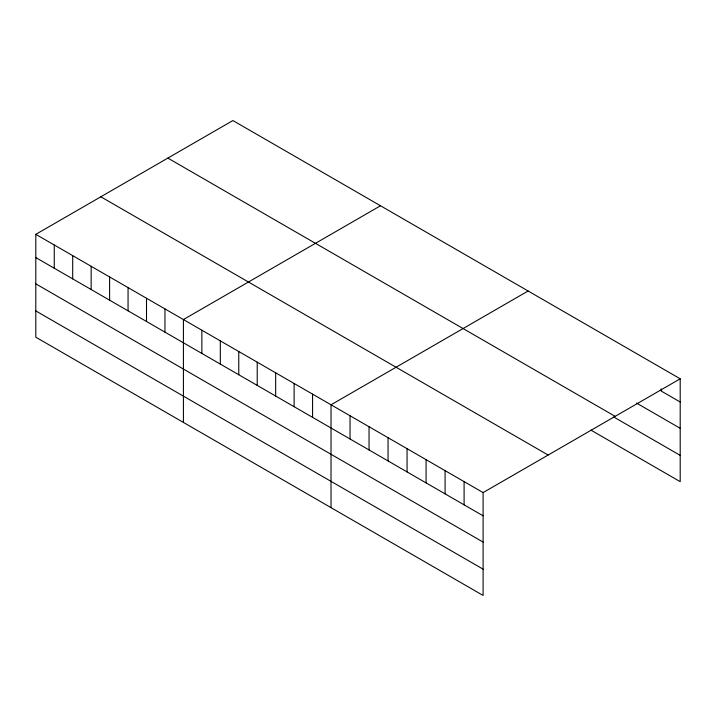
<?xml version="1.0" encoding="UTF-8"?>
<svg xmlns="http://www.w3.org/2000/svg" width="716" height="716" viewBox="0 0 716 716"><rect width="100%" height="100%" fill="white"/><g stroke="black" fill="none" stroke-linecap="round" stroke-linejoin="round"><path stroke-width="1.07" d="M35.8 234.338L483.103 492.59L483.103 595.452L35.8 337.2L35.8 234.338L232.897 120.548L680.2 378.8L680.2 481.662L590.852 430.074M380.5 205.769L183.412 319.569L183.412 422.422M528.113 291L331.025 404.791L331.025 507.644M483.103 492.59L680.2 378.8M680.2 402.016L661.19 391.043L661.19 388.833M636.479 403.054L680.2 428.302M167.848 158.102L615.16 416.354M613.666 416.963L680.2 455.376M100.84 196.793L548.152 455.045M35.8 257.563L483.103 515.806M35.8 283.84L483.103 542.093M35.8 310.914L483.103 569.166M464.093 481.617L464.093 504.834M445.084 470.645L445.084 493.861M426.074 459.663L426.074 482.879M407.064 448.69L407.064 471.907M388.054 437.718L388.054 460.934M369.044 426.736L369.044 449.952M350.035 415.763L350.035 438.98M312.57 394.131L312.57 417.356M294.124 383.481L294.124 406.697M275.669 372.83L275.669 396.046M257.214 362.18L257.214 385.396M238.768 351.52L238.768 374.736M220.313 340.87L220.313 364.086M201.867 330.219L201.867 353.435M164.957 308.909L164.957 332.126M146.511 298.259L146.511 321.475M128.057 287.608L128.057 310.825M109.602 276.949L109.602 300.174M91.156 266.298L91.156 289.515M72.701 255.648L72.701 278.864M54.255 244.997L54.255 268.214"/></g></svg>
